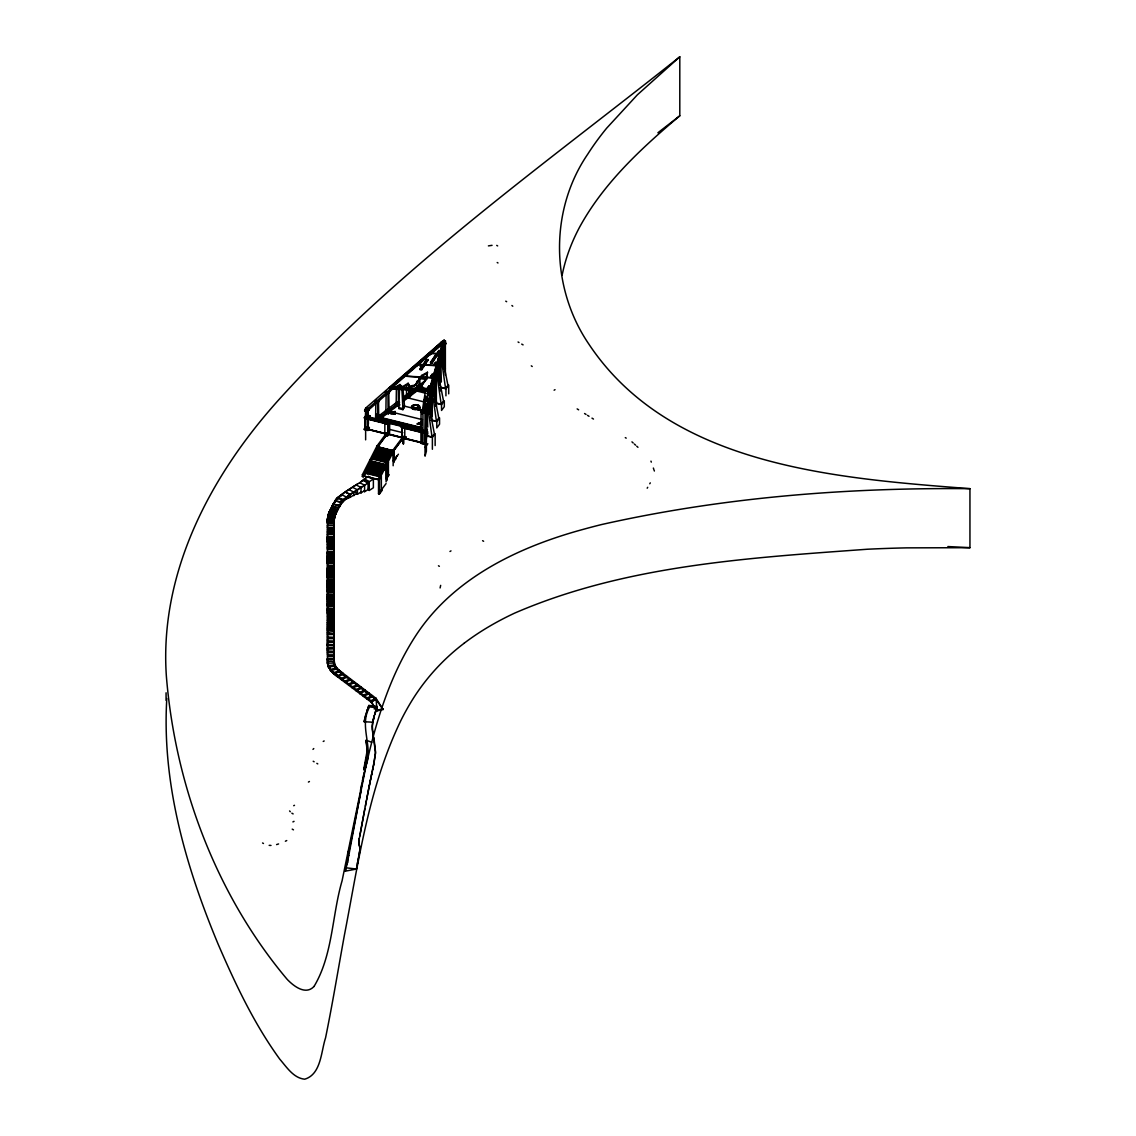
<?xml version="1.0" encoding="UTF-8"?>
<svg xmlns="http://www.w3.org/2000/svg" width="1136" height="1136" viewBox="0 0 1136 1136"><rect width="100%" height="100%" fill="white"/><g stroke="black" fill="none" stroke-linecap="round" stroke-linejoin="round"><path stroke-width="1.5" d="M327.466 659.789L327.466 658.34L334.069 658.34L334.566 664.432L337.662 669.175L376.059 698.37L376.059 699.591L370.805 701.906L333.714 673.918L328.29 667.002L327.466 660.371M327.466 650.388L327.466 645.674M327.466 645.93L327.466 639.824M327.466 639.994L327.466 639.071M334.069 639.525L334.069 638.631L327.466 638.631L327.466 632.667M327.466 632.411L327.466 628.989M327.466 621.832L327.466 628.052L334.069 627.995L334.069 597.493M327.466 619.702L327.466 620.639L334.069 620.682M334.069 659.888L334.765 666.25L334.083 663.069L327.48 663.14L327.466 613.483L334.069 613.483M327.466 618.637L334.069 618.992M327.466 616.891L327.466 616.166L334.069 616.053M327.466 613.98L327.466 567.858L334.069 567.858M327.466 551.23L327.466 554.624L334.069 554.609M334.069 551.585L327.466 551.585L327.466 548.589L334.069 548.589M327.466 547.396L327.466 545.493L334.069 545.493M327.466 544.3L327.466 540.069L334.069 540.069M327.466 542.596L327.466 534.204L334.069 534.204L334.069 558.529L327.466 558.529M327.466 533.806L334.069 533.806M334.069 522.901L327.466 522.901L327.466 525.244L327.466 531.918L334.069 531.918M327.466 529.433L334.069 529.277M328.318 514.381L327.75 518.286L334.311 518.683L334.921 516.241M327.949 517.42L328.702 513.458L335.134 514.338L334.069 520.515M335.901 513.699L335.134 515.446L328.702 514.565L329.823 510.504M330.86 513.415L335.617 514.21L336.355 512.861L336.355 511.427L330.093 510.22L329.27 513.145L332.053 506.031M330.903 509.823L331.882 506.599L338.145 507.806L338.145 509.326M333.018 505.761L336.228 498.903L343.782 492.839M370.805 700.685L370.805 701.906L370.805 700.685L376.059 698.37L383.073 709.531L376.925 710.923L370.805 700.685L334.453 673.236C330.122 670.396 321.516 658.497 334.083 661.819L334.083 663.083L334.069 658.894M334.069 658L334.069 656.92M334.069 655.316L334.069 654.251M334.069 653.825L334.069 646.199M334.069 645.93L334.069 639.099M334.069 639.071L334.069 637.31L327.466 637.012M334.069 637.012L334.069 635.223M334.069 634.456L327.466 634.612M334.069 628.989L334.069 634.2L327.466 633.306M334.069 584.216L327.466 584.145M334.069 571.891L334.069 583.506L327.466 583.45M334.069 568.795L327.466 569.25M334.069 559.04L334.069 568.554L327.466 568.554M327.523 518.797L327.466 522.588L327.75 517.136L334.311 517.533L334.069 520.856L327.466 520.856L327.807 518.002M334.126 518.925L327.523 518.712L328.134 515.29L334.651 515.929L334.126 520.444C325.166 521.211 325.01 517.888 334.126 519.18L334.069 522.588M334.935 502.41L334.935 500.678L337.761 497.44L345.287 492.115L350.2 494.671L350.2 496.602L346.409 499.031L346.409 497.085L350.2 494.671M335.617 514.21L336.086 511.711M336.355 512.634L336.526 510.831M327.523 662.615L330.491 669.459L337.605 675.608L337.903 677.084M338.145 509.127L338.315 507.238M341.822 501.004L339.295 506.968L341.581 503.149M346.537 677.297L346.537 676.076L341.283 678.391L341.283 679.612L346.594 677.368M353.793 494.984L350.2 497.312L350.2 494.416L368.206 482.914L363.307 480.358L345.287 491.86L350.2 494.416M364.77 689.85L365.082 691.313M368.533 692.69L368.675 693.997L372.324 696.78L367.113 699.094L367.113 697.902L372.367 695.587L372.367 696.766M422.123 429.621L379.807 419.141L379.807 417.963L422.123 428.428M392.119 454.017L392.403 450.438L392.403 453.747M440.257 383.159L440.129 382.392M438.198 365.565L430.615 392.161L429.181 392.034L443.423 340.786L444.843 340.914L439.149 362.228M430.615 392.161L444.843 340.914M437.729 362.1L443.423 340.786M347.275 863.701L347.971 854.215A11.814 1.022 -86.5 0 1 348.383 851.787A11.346 0.98 -86.5 0 1 348.681 850.722L349.235 853.037M365.238 769.867L363.96 770.009L363.96 768.305L367.184 750.598M366.303 418.275L366.36 409.571L368.178 410.025L368.405 424.026M376.556 419.156L376.584 414.1M406.617 385.374L406.489 395.981L408.69 396.521L409.67 395.214L409.556 386.425M416.869 381.27L416.784 388.157L418.985 388.697L419.965 387.376L419.837 377.124M427.136 376.286L427.179 372.75M327.466 522.077L327.523 520.728M375.576 420.476L375.817 403.408M388.086 412.183L387.972 393.17L388.782 392.076L389.052 410.863L388.086 412.183L385.885 411.63L386.126 394.448M399.361 403.039L398.381 404.345L396.18 403.805L396.393 388.768M426.114 405.14L425.46 435.344L432.021 436.977L434.378 433.796L428.698 404.104L427.179 403.72L426.114 405.14L427.633 405.524L428.698 404.104M429.99 414.313L430.53 389.705L431.581 388.285L433.1 388.654L438.78 418.02L436.423 421.2L431.51 419.979M434.733 397.387L435.159 378.288M439.064 385.104L439.675 357.627L440.725 356.207L442.245 356.59L447.925 385.26L445.568 388.441L440.654 387.234M334.069 522.319L334.311 519.081M402.74 386.538L404.544 406.447L402.925 409.656L398.75 408.619L399.659 385.544M428.513 395.243L428.684 391.849M166.807 698.526C161.695 783.229 185.764 866.541 218.069 944.016C235.351 983.989 254.095 1023.82 279.783 1059.178C286.556 1066.931 293.415 1078.092 304.704 1079.2C321.232 1074.273 320.991 1051.666 325.549 1037.906C332.507 1003.798 338.159 969.448 344.393 935.198C358.451 862.707 368.391 787.873 400.795 720.693A599.808 346.295 0 0 1 410.423 703.07C424.282 679.868 442.713 659.476 464.255 643.161M427.264 398.509L427.789 391.466M367.056 757.172L366.8 759.501M334.112 521.012L334.311 517.533M425.091 399.531L425.546 396.223M327.523 520.231L327.75 517.136M365.778 714.899L364.116 721.829A64.553 36.537 0.6 0 1 372.736 722.24L375.164 712.499M364.159 721.559L365.607 715.467M422.45 409.883L425.475 390.883M372.594 722.482L372.239 729.355L373.417 737.477M334.921 516.269L335.617 513.018L329.27 511.967L328.347 514.296M372.807 721.758L374.113 716.362M426.724 432.149L427.207 429.436M441.308 377.933L439.774 384.437L440.129 382.647M348.255 858.291L347.517 862.366M356.988 865.646L356.477 869.04L345.287 871.156L347.801 857.368M345.287 871.156L347.573 862.068M356.59 868.415L357.641 862.011M358.593 857.495L359.785 850.836A33.256 19.198 0 0 0 359.601 846.774L359.118 844.943A33.058 19.085 -0.8 0 1 358.877 840.881L364.883 808.477M357.357 864.155L358.252 858.688M348.212 858.518L348.795 855.408M348.766 855.55L361.22 789.634M357.968 860.832L358.877 855.351M359.402 852.469L359.785 850.239A33.256 19.198 0 0 0 359.601 846.178L359.118 844.36A33.058 19.085 -0.8 0 1 358.877 840.299L359.246 838.297M359.203 854.158L359.445 852.838M348.468 853.818L365.153 770.222L365.196 768.419L363.96 768.305M359.757 836.21L365.764 803.805M365.409 806.262L366.388 800.511M366.076 802.754L366.885 797.926M366.658 799.687L367.34 795.569M367.07 797.571L367.752 793.439M367.524 795.214L368.064 791.778M367.879 793.326L368.391 790.131M368.249 791.423L368.675 788.711M368.533 790.003L369.001 787.049M368.859 788.356L369.285 785.629M360.495 790.301L360.964 787.93M369.143 786.936L369.512 784.451M369.37 785.743L369.754 783.258M361.205 786.751L361.915 783.187M366.246 762.753L365.764 765.082M369.654 784.323L370.464 779.708M369.839 783.371L370.279 780.659M370.364 780.773L370.705 778.529M370.606 779.594L370.904 777.592M362.356 781.057L363.094 777.507M370.805 778.657L371.145 776.413M371.046 777.464L371.529 774.525M371.245 776.527L371.728 773.588M363.279 776.57L364.031 773.034M371.628 774.638L371.926 772.636M371.827 773.701L372.125 771.699M372.026 772.764L372.679 769.129M372.225 771.827L372.878 768.192M364.116 769.313L366.871 755.795L366.971 746.65M365.338 769.413L365.735 767.567M365.707 767.638L365.92 766.701M372.778 769.242L375.533 753.225L373.659 738.627M365.891 766.871L366.09 765.948M366.062 766.005L366.275 765.068M372.977 768.305L373.588 764.926M366.232 765.266L366.431 764.372M366.417 764.457C372.807 745.386 358.848 725.393 369.64 706.933L376.74 707.742L375.505 712.073M374.099 762.597L375.547 751.933L374.284 741.027M366.885 762.27L366.587 763.648M374.056 762.824L373.687 765.039M366.942 762.057C377.124 717.37 391.253 672.711 416.699 634.229C454.443 577.372 519.408 546.643 583.478 529.291A451.73 260.797 0 0 1 601.768 524.505C722.34 497.398 846.505 487.486 969.945 488.679L969.945 547.694L906.613 547.864A844.744 487.713 0 0 0 867.265 549.242C748.411 557.946 625.425 565.174 514.651 613.113A300.273 173.368 0 0 0 464.241 643.161M365.196 768.419L342.078 880.812C331.968 915.318 332.919 954.936 314.061 986.403M327.75 518.272L334.311 518.726L327.551 518.371L334.367 518.456L336.355 511.427M444.673 341.141L444.744 342.419L443.523 340.63L444.673 341.141L390.585 388.256L390.656 389.534L389.435 387.745L444.133 340.09L429.905 390.912L420.221 387.688L425.617 380.319L427.463 372.253L421.598 375.476L414.313 386.197L409.315 387.049L408.151 383.258L402.243 386.851L402.243 387.774L408.151 384.181M427.463 372.253L425.617 380.319L403.11 397.444M441.308 378.345L439.774 384.848M427.093 430.118L427.321 429.01L427.207 430.871M430.587 417.764L432.447 410.678M425.546 436.82L427.321 430.445M444.559 371.472L445.369 368.561M435.542 404.743L436.494 401.349M427.874 433.214L425.034 443.367L365.636 428.67L365.636 439.859M435.443 406.134L436.38 402.74M422.947 442.855L422.947 412.027L443.281 340.757L445.369 340.914L445.369 375.093M429.181 392.034L430.132 388.711M431.084 385.388L436.778 365.423M429.905 390.912L444.133 340.09M426.383 438.51L426.383 451.304L425.034 456.161L425.034 412.183L445.369 340.914M374.113 715.779L372.182 726.089L373.517 737.931M366.048 714.075L366.317 713.181M374.681 714.643L375.022 713.536M366.289 713.323L366.63 712.244M374.809 714.189L375.235 712.286M366.559 712.428L368.831 705.513L367.823 708.537M335.617 513.018L334.651 517.036L328.134 516.383L328.829 514.281M375.093 713.309L377.351 706.507L368.873 705.413M375.576 711.86L375.931 710.795M367.013 711.051L367.61 709.191M367.113 710.738L367.439 709.73M375.547 711.321L376.74 707.742M331.073 509.567L330.576 510.618M331.769 508.346L332.252 507.309M336.086 513.358L337.335 510.774M334.041 510.419L337.179 511.03L341.084 504.001L341.084 502.069L346.409 497.085L341.467 494.558L341.467 496.02M328.134 516.383L328.702 513.458M371.657 461.145L366.246 473.4L379.921 476.779L385.331 464.525L385.331 467.833M378.458 447.442L373.332 459.313L386.993 462.693L392.119 450.822L378.742 447.059M328.702 514.565L329.27 511.967M417.863 408.335L418.389 407.199L419.724 407.526L419.184 410.011L417.863 409.684L417.863 408.335L419.184 408.662L419.724 407.526M419.184 410.011L419.567 407.554L418.431 407.27M336.682 510.504L339.295 505.577L333.018 504.37L331.882 508.119M332.209 505.69L334.935 500.933L341.084 502.325L338.471 506.897M377.024 453.335L377.024 445.923L377.976 446.164L363.335 474.99L363.335 476.793L362.384 476.552L362.384 474.749L377.024 445.923L386.623 433.001L387.575 433.228L387.575 436.21M393.155 465.746L393.155 449.913L394.107 450.154L379.467 478.98L379.467 493.975L378.515 493.748L378.515 478.739L393.155 449.913L403.351 436.252M329.426 512.861L330.093 511.683M330.903 508.545L330.093 509.965L336.355 511.172L337.179 509.752L330.903 508.545L330.903 510.021M337.179 511.228L338.145 507.806M647.193 488.196L647.705 487.316M649.764 483.751L650.275 482.871M312.982 749.377L313.777 748.553M420.192 368.717L426.696 359.473L428.215 359.587L421.712 369.754L420.192 369.64L420.192 368.717L421.712 368.817L428.215 359.587M420.192 369.64L426.696 359.473M430.572 362.171L435.457 355.241L436.977 355.341L432.092 363.208L430.572 363.094L430.572 362.171L432.092 362.27L436.977 355.341M430.572 363.094L435.457 355.241M420.221 387.688L425.617 379.396M364.599 410.394L365.906 408.648L369.129 409.443L367.823 411.786L364.599 410.394L367.823 411.204L369.129 409.443M364.599 410.991L365.906 408.648M366.36 409.571L365.551 410.664L365.281 428.3L367.482 428.84L368.447 427.534M368.178 410.025L367.368 411.118L367.482 428.84M364.372 417.991L366.317 414.867L364.372 417.991L388.299 424.069L388.299 434.605L364.287 428.513L364.287 429.564L367.894 430.459L369.441 428.386M364.372 417.494L368.163 418.431L367.95 430.09L364.912 429.337L364.912 417.878L366.545 415.677M366.545 427.59L365.522 428.968L365.38 418.19L366.687 416.443L425.901 431.098L425.759 442.245L424.736 443.622L401.959 437.985L401.817 427.207L403.124 425.886M378.132 402.229L379.424 400.468L378.132 402.811L374.908 401.434L376.201 400.27M390.642 387.291L430.601 389.392L430.445 391.622L390.969 388.867L390.642 387.291L430.601 389.392M367.581 415.18L370.123 415.804L367.95 418.616L364.912 417.878M368.163 418.928L370.123 415.804M390.969 388.867L391.125 386.638M395.513 383.485L396.805 382.321M388.427 393.255L389.733 391.494L388.427 393.837L385.203 392.46L386.51 391.295M364.287 429.564L366.246 426.98M405.808 374.511L407.114 373.346M367.894 429.394L369.441 427.321M416.884 364.202L416.387 364.855L437.374 365.636L416.884 364.202L417.21 365.778M416.117 365.536L417.409 364.372M426.412 356.562L427.718 354.815M385.885 411.63L386.851 410.323M429.763 352.984L429.266 353.651L440.768 353.75L429.763 352.984L430.09 354.56M386.098 413.206L388.498 413.802L390.046 410.65L387.646 410.053M444.474 345.671L439.916 344.123L444.474 345.671L445.937 343.271L441.379 342.149L439.575 344.677L443.48 344.251L440.058 344.009M388.498 413.802L390.046 410.65M439.916 344.549L441.379 342.149M396.18 403.805L397.16 402.485M386.254 419.795L384.295 422.933L386.254 419.795L390.046 420.732L388.086 423.87M389.506 421.357L389.506 432.83L387.873 435.017L384.834 434.264L384.834 422.805L386.467 420.604M437.545 352.43L439.007 350.456L443.565 351.592L442.103 353.978L437.545 352.43L442.103 353.978M409.67 395.214L407.455 394.661L405.495 397.245L407.043 394.107L407.043 395.172M437.545 352.856L439.007 350.456M439.149 351.152L437.971 352.728L441.961 353.722L443.565 351.592M444.332 369.896L444.332 345.401L445.937 343.271M387.873 435.017L387.873 423.558L390.046 420.732M365.38 418.616L388.157 424.253L389.463 422.493L366.545 417.054M410.65 395.001L409.102 398.14L410.65 395.001L408.25 394.405M419.965 387.376L417.764 386.836L415.804 389.421L417.352 386.283L417.352 387.348M434.151 364.315L435.628 362.341L440.172 363.463L438.709 365.863L434.151 364.315L438.709 365.863M434.151 364.741L435.628 362.341M434.591 364.613L435.755 363.037L439.746 364.017L439.746 384.138M404.544 406.447L402.925 409.656M445.568 388.441L441.194 358.01L442.245 356.59M419.411 389.25L420.959 387.177L418.545 386.581M377.606 453.505L377.606 446.775L387.575 433.228M387.404 433.867L377.606 447.073L393.539 451.02L403.337 437.814L387.404 433.569M430.771 376.186L432.234 374.213L436.792 375.349L435.329 377.734L430.771 376.186L435.329 377.322L435.187 402.826M440.172 363.463L438.567 365.593L438.567 379.012M430.771 376.612L432.234 374.213M431.197 376.485L432.376 374.908L436.352 375.888L436.352 406.333M378.955 447.811L377.024 450.396L377.976 450.637M376.456 455.493L376.74 451.517L390.415 454.897L389.847 455.905L376.172 452.526M370.521 466.016L370.521 460.861L372.48 458.234L388.413 462.167L388.413 475.913L386.467 478.554L386.467 464.809L388.413 462.167M375.32 454.443L375.888 453.42L389.563 456.8L388.981 457.822L375.32 454.443L375.32 457.879M372.48 458.532L370.521 461.159L386.467 465.107L388.413 462.48L372.48 458.234M436.792 373.446L437.843 372.026L436.323 371.657L435.273 373.077L436.792 373.446L441.166 404.217L436.252 402.996M433.498 378.174L433.995 377.507L403.521 376.073L433.498 378.174L433.838 379.736L433.995 377.507M369.953 464.354L383.897 467.705L370.237 464.326M369.385 465.973L369.953 464.965L383.613 468.344L383.045 469.367L369.385 465.973L369.385 469.239M427.377 388.072L428.84 386.098L433.398 387.22L431.936 389.62L427.377 388.072L431.936 389.62M435.187 377.479L436.792 375.349M368.533 471.355L369.101 466.868L382.761 470.247M427.377 388.498L428.84 386.098M362.384 476.552L369.953 466.356M427.803 395.186L427.803 388.37L428.982 386.794L432.972 387.774L432.972 396.294M365.394 472.619L381.341 476.566L378.899 479.846L362.952 475.899L365.394 472.32L381.341 476.254L381.341 490.113L378.899 493.393L378.899 479.548L381.341 476.254M363.335 476.793L369.953 467.876M401.193 426.596L403.138 423.969C410.948 424.026 403.82 429.976 401.193 427.108L424.907 432.972L426.866 430.345M401.193 427.108L403.138 423.969M406.39 437.005L404.771 439.192L401.732 438.439L401.732 426.98L403.351 424.793M401.959 427.448L402.982 426.071M423.984 399.943L425.46 397.983L430.004 399.105L428.542 401.491L423.984 399.943L428.542 401.079L430.004 399.105M431.794 420.036L431.794 389.35L433.398 387.22M423.984 400.369L425.46 397.983M424.424 408.832L424.424 400.241L425.588 398.665L429.578 399.645L429.578 411.686M436.423 421.2L432.035 390.074L433.1 388.654M417.863 409.684L418.389 407.199M404.771 439.192L404.771 427.732L406.929 424.907M420.604 411.828L422.067 409.855L426.625 410.976L425.162 413.376L420.604 411.828L425.162 412.95M420.604 412.254L422.067 409.855M392.119 451.077L378.174 448.081L392.119 451.077L392.119 454.286M401.959 437.985L402.982 436.607L406.234 437.417M403.195 405.822L426.185 411.53L426.185 442.713L425.02 444.304L421.03 443.31L421.03 412.127L422.209 410.55M398.438 454.215L393.539 460.818L393.539 450.722L403.706 437.218L402.755 436.991L402.755 443.296M384.479 469.693L384.763 465.788L371.089 462.409M426.625 410.976L425.02 413.106L421.03 412.127M445.937 395.839L445.937 388.853L448.706 385.132L448.706 393.851M397.004 455.792L393.155 460.96L394.107 461.202L396.038 458.617M441.166 404.217L443.523 401.036L437.843 372.026M389.123 474.72L386.084 478.81L387.035 479.037M441.535 404.629L444.304 400.909L444.304 406.716L441.535 410.451L441.535 404.629L435.684 403.181M378.515 493.748L386.084 483.553M379.467 493.975L382.307 490.156M427.846 431.85L425.077 435.571L432.376 437.388L435.145 433.654L435.145 445.553M436.792 421.612L439.547 417.892L439.547 424.182L436.792 427.917L436.792 421.612L430.942 420.164M421.03 443.31L422.209 441.734M424.694 444.133L424.694 432.66L421.655 431.907L421.655 443.381L424.694 444.133L426.327 441.932M425.077 447.47L427.846 443.75M414.313 386.197L421.598 376.399L427.463 373.176M378.004 420.093L379.807 417.707L398.523 403.493M341.837 500.99L349.505 494.87M367.212 483.34L373.375 478.852L368.476 476.296L361.276 481.465M341.837 502.836L346.182 498.732L350.2 497.312M341.084 503.802L343.356 501.189L343.356 499.457L337.761 497.44L337.761 499.158M445.468 341.112L430.388 354.602L428.684 354.489L442.799 340.928L445.468 341.112L368.192 408.42L365.536 408.236L365.536 410.082L368.192 410.266L393.51 388.228M365.536 408.236L442.799 340.928L442.799 344.307M402.243 386.851L399.915 384.508L395.569 386.993L390.046 387.206L390.046 388.129L444.133 341.027M287.252 979.445C216.209 895.083 175.058 785.189 166.353 675.934C159.068 569.534 213.412 470.545 283.475 394.632C400.937 266.023 544.087 164.692 679.797 56.8L679.797 115.801C641.613 148.035 603.756 182.868 579.559 227.228A462.167 266.832 0 0 0 562.107 275.324M679.797 56.8L637.395 94.799L606.695 128.141A551.585 318.449 0 0 0 587.738 154.169C549.37 210.288 550.591 287.678 588.633 343.782C670.055 466.555 836.465 478.27 969.945 488.679M346.409 498.548L343.356 500.919L340.559 499.911M657.886 132.784L679.797 115.801M399.574 402.229L381.298 416.103L381.298 418.559L379.211 418.034L379.211 415.591L397.486 401.718M382.662 414.711L379.026 417.48L422.28 428.187M408.122 395.371L410.707 393.411M418.431 387.546L421.371 385.502M403.791 399.034L422.052 385.147M404.146 399.219L421.016 386.41M379.353 418.304L381.298 416.614L379.211 416.103L377.408 417.466L379.495 417.977L379.495 419.922L381.298 418.559M422.28 427.761L380.262 417.366L380.262 418.801L378.899 419.823L378.899 418.9L421.967 429.11M380.262 417.792L398.523 403.905M404.146 399.645L421.016 386.836M381.298 418.048L399.574 404.175M403.791 400.965L422.052 387.092M344.946 492.087L353.949 486.251M349.703 494.728L360.921 487.472M357.158 484.177L356.093 484.859L360.992 487.514L360.992 492.91L364.599 490.624M362.313 486.577L361.035 487.401M355.682 485.143L354.077 486.18M368.717 482.09L363.818 479.534L368.717 482.09L368.533 489.346M368.206 482.672L363.307 480.102L368.206 482.672L368.206 489.531M353.651 495.097L357.4 493.436L354.943 492.158M357.116 493.649L357.4 494.316L360.992 491.987M364.386 490.795L364.599 491.703L368.717 489.204M369.228 489.062L368.192 489.417M368.888 489.304L369.228 490.468L373.375 487.784L373.375 478.852M554.112 390.202L555.021 389.676M449.97 551.485L450.992 550.889M390.046 388.129L395.569 387.916L399.915 385.431L399.915 384.508M323.235 741.453L324.158 740.956M309.432 781.511L308.41 782.065M293.699 805.708L294.494 805.31M294.039 821.342L292.903 821.91M286.741 840.555L285.377 841.222M337.605 675.608L342.845 673.293L343.143 674.77M354.12 683.048L353.921 681.657L348.667 683.971L348.866 685.363M348.667 685.178L353.921 682.864M357.883 684.639L352.359 686.755L352.629 688.189M352.359 687.962L357.883 685.874M364.983 690.006L359.743 692.321L359.842 693.627M359.743 693.528L364.983 691.199L376.059 699.549L372.367 696.808M368.675 692.804L363.421 695.118L363.591 696.467M363.421 696.311L368.675 693.982L338.074 670.836L334.978 666.733L334.083 661.919M422.493 384.55L418.105 386.212L422.606 386.623M390.699 413.163L395.087 411.488L395.2 414.186L390.699 413.589L395.2 413.561M417.295 423.629L421.683 421.953L421.797 424.665L417.295 424.069L421.797 424.04M374.113 708.921L376.74 708.339M278.59 843.934L276.588 844.588M390.699 413.589L395.087 411.488M417.295 424.069L421.683 421.953M383.073 708.864L376.925 710.256L376.059 698.37M408.151 383.258L409.315 386.126L414.313 385.26M488.409 245.887L492.058 245.333M270.993 845.44L269.175 845.354M327.466 523.568L327.466 521.112L334.069 521.112L334.069 525.244L327.466 525.244M327.466 523.156L334.069 523.156M334.069 527.573L327.466 527.573L327.466 525.499L334.069 525.499L334.069 533.054L327.466 533.054L327.466 532.159L334.069 532.159M327.466 527.828L334.069 527.828M327.466 529.021L334.069 529.021M327.466 530.768L334.069 530.768M334.069 531.023L327.466 531.023L327.466 539.841M327.466 534.46L334.069 534.46M327.466 536.604L334.069 536.604M327.466 536.859L334.069 536.859M327.466 537.3L334.069 537.3M327.466 537.555L334.069 537.555M327.466 537.995L334.069 537.995M327.466 538.251L334.069 538.251M327.466 538.691L334.069 538.691M327.466 538.933L334.069 538.933M327.466 539.628L334.069 539.628M327.466 540.324L334.069 540.324M327.466 540.764L334.069 540.764M327.466 541.02L334.069 541.02M327.466 541.46L334.069 541.46M327.466 541.716L334.069 541.716M327.466 542.156L334.069 542.156M327.466 542.412L334.069 542.412M334.069 542.994L327.466 543.406L334.069 543.249M327.466 543.874L334.069 543.846M334.069 544.087L327.466 544.087L327.466 545.663M327.466 544.527L334.069 544.598M334.069 544.783L327.466 544.783L334.069 545.266M327.466 546.089L334.069 546.089M327.466 546.345L334.069 546.345M327.466 546.941L334.069 546.941M334.069 547.183L327.466 547.183L327.466 548.759M327.466 547.623L334.069 547.623M327.466 547.879L334.069 547.879M327.466 548.333L334.069 548.333M327.466 549.185L334.069 549.185M327.466 549.441L334.069 549.441M334.069 551.84L327.466 551.84L327.466 613.156M327.466 552.281L334.069 552.281M327.466 552.536L334.069 552.536M327.466 552.976L334.069 552.976M327.466 553.218L334.069 553.218M327.466 553.658L334.069 553.658M327.466 553.914L334.069 553.914M327.466 554.354L334.069 554.354M334.069 555.05L327.466 555.05L327.466 565.785L334.069 565.785M327.466 555.305L334.069 555.305M327.466 555.745L334.069 555.745M327.466 556.001L334.069 556.001M327.466 556.441L334.069 556.441M327.466 556.697L334.069 556.697M327.466 557.137L334.069 557.137M327.466 557.393L334.069 557.393M327.466 557.833L334.069 557.833M327.466 558.074L334.069 558.074M327.466 558.77L334.069 558.77M327.466 559.21L334.069 559.21M327.466 559.466L334.069 559.466M327.466 559.906L334.069 559.906M327.466 560.162L334.069 560.034M327.466 560.602L334.069 560.602M327.466 560.857L334.069 560.857M327.466 561.326L334.069 561.298M327.466 561.553L334.069 561.553M327.466 561.993L334.069 561.993M327.466 562.249L334.069 562.249M327.466 562.732L334.069 562.689M327.466 562.945L334.069 562.945M327.466 563.385L334.069 563.385M327.466 563.626L334.069 563.626M334.069 566.026L327.466 566.466L334.069 566.466M334.069 566.722L327.466 567.162L334.069 567.162M327.466 567.418L334.069 567.418M327.466 568.114L334.069 568.114M327.466 568.809L334.069 568.809M327.466 569.505L334.069 569.505L327.466 569.945M327.466 570.201L334.069 570.201L334.069 571.337L327.466 571.337M327.466 570.641L334.069 570.641M327.466 570.883L334.069 570.883M327.466 571.578L334.069 571.578M327.466 572.019L334.069 572.019M327.466 572.274L334.069 572.274M327.466 572.714L334.069 572.714M327.466 572.97L334.069 572.97M327.466 573.41L334.069 573.41M327.466 573.666L334.069 573.666M327.466 574.106L334.069 574.106M327.466 574.362L334.069 574.362M334.069 574.802L327.466 574.887M327.466 575.057L334.069 575.057M327.466 575.498L334.069 575.498M327.466 575.753L334.069 575.753M334.069 576.193L327.466 576.293M327.466 576.435L334.069 576.435M327.466 576.889L334.069 576.889M327.466 577.131L334.069 577.131M327.466 577.571L334.069 577.571M327.466 577.826L334.069 577.826M327.466 579.971L334.069 579.971M327.466 580.226L334.069 580.226M327.466 580.666L334.069 580.666M327.466 580.922L334.069 580.922M327.466 581.362L334.069 581.405M327.466 581.618L334.069 581.618M334.069 582.058L327.466 581.873M327.466 582.314L334.069 582.314M327.466 582.754L334.069 582.811M327.466 583.009L334.069 583.009M327.466 583.691L334.069 583.691M327.466 584.387L334.069 584.387M327.466 584.827L334.069 584.827L334.069 597.295L327.466 597.195M327.466 585.083L334.069 585.083M327.466 585.622L334.069 585.296M327.466 585.778L334.069 585.778M327.466 586.219L334.069 586.091M327.466 586.474L334.069 586.474M327.466 586.943L334.069 586.914M327.466 587.17L334.069 587.17M327.466 587.61L334.069 587.61M327.466 587.866L334.069 587.866M327.466 588.306L334.069 588.306M327.466 588.562L334.069 588.562M334.069 589.002L327.466 589.371L334.069 589.243M327.466 589.698L334.069 589.698M327.466 589.939L334.069 589.939M327.466 590.379L334.069 590.379M327.466 590.635L334.069 590.635M327.466 591.075L334.069 591.146M327.466 591.331L334.069 591.331M327.466 591.771L334.069 591.771M327.466 592.026L334.069 592.026M327.466 594.171L334.069 594.455L327.466 594.426M327.466 594.866L334.069 594.71M327.466 595.122L334.069 595.122M334.069 595.562L327.466 594.952M327.466 595.889L334.069 595.988M327.466 596.258L334.069 596.357M327.466 596.499L334.069 596.499M334.069 596.954L327.466 596.826M327.466 597.635L334.069 597.635M327.466 597.891L334.069 597.891M334.069 598.587L327.466 598.7M327.466 599.027L334.069 599.027M327.466 599.283L334.069 599.283M327.466 599.723L334.069 599.765M327.466 599.978L334.069 599.978M334.069 600.419L327.466 600.419L334.069 600.788M334.069 601.37L327.466 601.114L334.069 601.058M327.466 601.81L334.069 601.81M327.466 602.052L334.069 602.052M334.069 602.435L327.466 601.995M334.069 602.747L327.466 603.188L334.069 602.96M327.466 603.443L334.069 603.443M327.466 603.883L334.069 603.883M334.069 604.139L327.466 604.338M327.466 604.579L334.069 604.806M327.466 604.835L334.069 604.835M327.466 605.275L334.069 605.275M327.466 605.531L334.069 605.531M327.466 605.971L334.069 605.971M327.466 606.226L334.069 606.226M327.466 608.158L334.069 608.484M327.466 608.626L334.069 608.626M327.466 609.066L334.069 609.066M327.466 609.308L334.069 609.194M327.466 609.762L334.069 609.947M327.466 610.004L334.069 610.004M334.069 610.444L327.466 610.231M327.466 610.699L334.069 610.699M327.466 611.14L334.069 611.14M334.069 611.353L327.466 611.395L334.069 611.835M327.466 612.091L334.069 612.091M327.466 612.531L334.069 612.531M327.466 612.787L334.069 612.787M334.069 613.227L327.466 613.61M327.466 614.349L334.069 614.221M334.069 614.604L327.466 615.087M327.466 615.797L334.069 615.797M327.466 617.246L334.069 617.246M334.069 617.501L327.466 617.941M327.466 619.234L334.069 619.234M327.466 620.426L334.069 620.426M327.466 622.173L334.069 622.173M327.466 622.429L334.069 622.556M334.069 624.218L327.466 623.877M327.466 624.459L334.069 624.459M327.466 625.95L334.069 625.95M327.466 626.206L334.069 626.206M327.466 628.251L334.069 628.251M334.069 629.841L327.466 629.571M327.466 630.04L334.069 630.04M327.466 630.295L334.069 630.295M327.466 640.846L334.069 641.016M327.466 642.195L334.069 642.365M334.069 645.631L327.466 645.631L327.466 644.325L334.069 644.751M327.466 647.861L334.069 647.563M327.466 649.139L334.069 648.869M334.069 651.326L327.466 650.985M327.466 652.632L334.069 652.632M334.069 654.833L327.466 654.833L327.466 650.09M334.069 656.111L327.466 656.111L334.069 655.912M327.466 519.834L334.069 519.862L334.069 659.618L327.466 659.491M332.465 520.856L327.523 520.7L327.523 518.967M969.945 547.694L947.85 546.544M327.75 516.88L334.311 517.278M346.508 867.847L356.477 869.04M442.799 342.788L445.468 342.973M435.457 356.164L436.977 356.278M426.696 360.396L428.215 360.51M420.15 366.672L423.558 366.914M420.206 378.103L427.264 378.586M419.724 378.757L426.781 379.254M391.466 388.2L430.942 390.954M422.947 412.027L425.034 412.183M443.423 342.149L444.843 342.277M429.195 390.67L430.615 390.798M328.134 515.034L334.651 515.673M331.4 517.022L334.651 517.377M331.428 516.624L334.68 516.979M419.61 386.851L422.606 387.248M328.702 513.202L335.134 514.083M330.306 515.034L335.134 515.73M330.391 514.594L335.205 515.304M329.27 511.711L335.617 512.776M332.436 513.855L335.617 514.409M333.018 504.114L339.295 505.321M331.882 506.344L338.145 507.551M330.903 508.303L337.179 509.51M334.935 500.678L341.084 502.069M441.379 342.575L445.937 343.697M445.511 343.825L441.521 342.831L440.356 344.421L444.332 345.401M439.007 350.882L443.565 352.018M439.675 357.627L441.194 358.01M435.628 362.767L440.172 363.889M432.234 374.639L436.792 375.775M440.086 387.419L445.937 388.853M428.84 386.524L433.398 387.646M427.803 388.37L431.794 389.35M430.53 389.705L432.035 390.074M418.545 387.646L420.959 388.242L420.959 387.177M415.804 388.356L418.204 388.952M414.569 390.486L426.241 393.368M425.46 398.395L430.004 399.531M408.25 395.47L410.65 396.066M424.424 400.241L428.542 401.491M405.495 396.194L409.102 397.075M405.552 397.33L423.884 401.86M418.005 408.222L419.141 408.506M418.389 408.974L419.724 409.301M422.067 410.281L426.625 411.402M396.535 404.175L399.872 404.998M396.393 405.382L398.807 405.964L398.807 404.913L395.2 404.018L396.748 401.931L396.748 402.996M398.75 407.611L402.925 408.633L401.903 389.534M387.518 411.033L422.478 419.681M387.646 411.118L390.046 411.715M388.498 412.737L384.891 411.843L386.439 409.755L386.439 410.82M365.906 409.244L369.129 410.039M379.211 415.591L381.298 416.103M377.408 417.977L421.967 428.854M367.581 415.677L370.123 416.301M378.899 418.9L421.825 429.522M377.337 418.9L385.771 420.845M389.208 421.697L421.967 430.033M380.12 420.164L383.457 420.987M388.469 422.223L403.493 425.943M406.83 426.767L420.178 430.075M404.601 426.483L425.901 431.51L424.594 433.27L401.817 427.633M388.469 422.649L403.493 426.369M407.739 427.42L412.822 428.67M389.762 423.416L403.209 426.753M384.295 422.422L388.086 423.359L388.157 424.253M421.115 431.538L424.907 432.475L424.736 443.622M384.834 422.805L387.873 423.558M401.732 426.98L404.771 427.732M365.38 418.19L388.157 423.827M401.817 427.207L424.594 432.844L426.866 429.834L426.966 431.723M389.321 429.337L402.797 432.674M377.606 446.775L393.539 450.722M377.89 448.706L391.551 452.1M377.89 448.961L391.551 452.341M377.606 449.6L391.267 452.98L390.699 454.002L377.024 450.623M390.983 453.363L377.308 449.984L377.308 453.25M390.983 453.619L377.308 450.239L376.74 451.262L390.415 454.641L377.024 450.878M376.456 451.901L390.131 455.28M390.131 455.522L376.456 452.142L375.888 453.165L389.563 456.544L376.172 452.781M375.604 453.804L389.279 457.183M375.604 454.059L389.279 457.439M374.752 455.706L388.413 459.1M374.752 455.962L388.413 459.342M387.845 460.364L374.468 456.601L388.129 459.981L387.561 461.003L373.9 457.623M387.845 460.62L374.184 457.24L373.616 458.262L387.277 461.642L373.9 457.879M370.521 460.861L386.467 464.809M371.373 461.528L385.047 464.908L385.047 468.16M371.089 462.167L385.047 465.164L371.373 461.784L370.805 462.792L384.479 466.172M370.521 463.431L384.195 466.811L384.195 470.332M370.521 463.687L384.195 467.066M383.329 468.728L369.669 465.348L369.669 468.856M369.669 465.59L383.329 468.983M382.761 469.992L369.385 466.229L383.045 469.608L382.477 470.631L368.817 467.251M368.817 467.507L382.477 470.886L368.533 467.89M368.533 468.146L382.193 471.525L381.625 472.548L367.965 469.154M368.249 468.529L381.909 471.909M381.909 472.164L368.249 468.77L367.681 469.793L381.341 473.172L367.965 469.409M381.057 473.811L367.397 470.432L367.397 473.797M367.397 470.687L381.057 474.067M366.829 471.965L380.489 475.345L366.545 472.349M362.384 474.749L363.335 474.99M378.515 478.739L379.467 478.98M378.899 479.548L362.952 475.899M336.867 498.193L342.674 500.01L342.674 501.885M420.221 386.765L429.905 389.989M371.685 742.262L367.553 740.743M365.991 740.132L366.772 745.102M389.435 387.745L390.585 388.256M364.329 478.952L369.228 481.508L369.228 490.44M359.7 482.658L364.599 485.214L364.599 491.675M352.501 487.259L357.4 489.815L357.4 494.288M348.894 489.559L353.793 492.115L353.793 495.736M496.73 245.39L497.653 245.916M497.199 262.515L497.994 262.97M505.747 301.168L506.656 301.693M518.073 341.993L518.982 342.518M521.722 344.109L523.085 344.89M625.297 437.616L626.206 438.141M482.587 540.679L483.624 541.276M438.453 565.771L439.362 566.31M313.209 761.248L314.118 761.773M316.859 763.364L317.768 763.889M291.867 813.191L293.131 813.916M292.222 829.124L293.471 829.848M262.558 842.969L263.467 843.494M577.159 408.903L578.636 409.826M584.571 413.518L586.048 414.441M587.539 415.364L589.016 416.287M591.984 418.133L593.461 419.056M531.293 365.835L532.216 366.502M357.57 685.647L357.613 684.44M342.845 673.293L336.455 667.826L334.751 664.929L328.29 665.724L330.491 670.737L337.605 676.829L342.845 674.514L339.139 671.745L333.885 674.017L333.885 672.796L339.195 670.524L339.195 671.759L334.751 666.165L328.29 666.974L327.48 663.254M511.91 305.513L512.762 306.209M631.957 441.876L633.164 442.955M634.357 444.048L635.549 445.127M636.756 446.221L637.949 447.3M287.749 979.928C293.926 986.275 305.343 995.008 313.508 986.971A50.666 23.572 10.6 0 0 314.09 986.403M399.915 385.431L402.243 387.774M289.595 810.948L290.276 811.715M383.073 709.531L376.059 699.378L370.805 701.693L376.925 710.923M650.956 461.131L651.297 462.125M653.356 468.046L653.697 469.04M654.038 470.02L654.379 471.014M443.48 344.251L443.807 345.827M442.997 344.904L443.324 346.48M440.768 353.75L440.612 355.98L440.285 354.418M437.374 365.636L437.232 367.865L436.891 366.289M430.118 390.046L430.445 391.622M373.602 737.804L374.184 740.558M373.517 737.349L373.602 738.4M365.991 740.658L367.184 750.768M427.633 405.524L432.021 436.977M366.772 745.244L366.942 746.437M360.921 492.058L360.992 492.953M421.683 422.691L421.797 424.665M395.087 412.212L395.2 414.186M440.725 356.207L441.336 381.937M431.581 388.285L432.234 416.401M427.179 403.72L427.704 427.15M399.134 386.425L399.247 394.732M378.757 419.695L378.487 401.051L377.677 402.144L377.763 419.298M398.282 385.885L398.381 404.345M418.943 378.345L418.985 388.697M408.619 384.096L408.69 396.521M327.466 658.34L327.48 663.14M334.069 539.316L327.466 539.316M334.069 598.232L327.466 598.232M334.069 631.659L327.466 632.255M334.069 655.444L334.069 656.807M327.466 628.677L327.466 627.654M327.466 644.893L327.466 643.53M327.466 648.315L327.466 649.352M445.184 366.573L445.184 368.504M443.281 340.757L443.281 344.208M443.139 352.132L443.139 364.457M441.961 353.722L441.961 358.99M440.257 381.724L440.129 383.585M440.285 387.759L440.285 390.997M432.376 437.388L432.376 449.274M432.092 362.27L432.092 363.208M428.982 386.794L428.982 391.906M428.4 401.235L428.4 404.672M426.852 431.467L426.724 432.575M425.02 388.441L425.02 389.364M423.799 443.068L366.857 428.982M421.896 413.334L421.896 414.342M421.712 368.817L421.712 369.754M421.598 375.476L421.598 376.399M409.315 386.126L409.315 387.049M403.706 437.218L403.706 443.537M403.337 437.516L403.337 444.247M395.569 386.993L395.569 387.916M394.107 450.154L394.107 462.466M389.463 422.081L389.307 433.228M387.035 480.528L387.035 464.241L386.084 463.999L386.084 481.92M386.623 433.001L386.623 435.983M379.807 417.707L379.807 419.141M377.976 446.164L377.976 449.146M370.904 465.007L370.904 460.25L369.953 460.009L369.953 464.78M368.192 408.42L368.192 410.266M367.894 430.459L367.908 427.292L365.82 426.781L365.82 428.712M339.295 505.577L339.295 507.153M334.935 500.933L334.935 502.581M334.978 665.469L334.978 666.733M333.018 504.37L333.018 505.946M328.134 515.29L328.134 516.695M166.069 692.79L166.069 700.344M440.101 587.965A43.495 5.027 -85.3 0 1 440.669 585.367M344.975 681.188L344.975 682.395L350.229 680.081L350.229 678.859L344.975 681.188M356.051 689.538L356.079 690.787L361.291 688.416L361.291 687.223L356.079 689.566M378.174 448.322L377.606 449.345L391.267 452.724L391.835 451.716L378.174 448.322M375.32 454.698L388.981 458.078L375.32 454.698M375.036 455.323L374.468 456.345L388.129 459.725L388.697 458.717L375.036 455.323M370.805 463.048L370.237 464.07L383.897 467.45L384.479 466.427L370.805 463.048M367.681 470.048L367.113 471.071L380.773 474.45L381.341 473.428L367.681 470.048M367.113 471.326L380.773 474.706L367.113 471.326M336.455 667.826L330.491 669.459L330.491 670.694L336.455 669.047L336.455 667.826M413.447 409.343A4.331 2.499 0 0 0 420.008 407.228A4.331 2.499 0 0 0 413.547 405.012A4.331 2.499 0 0 0 413.447 409.343M413.93 408.165A3.096 1.789 0 0 0 418.758 406.816A3.096 1.789 0 0 0 414.313 405.083A3.096 1.789 0 0 0 413.93 408.165M414.214 407.668A2.584 1.491 0 0 0 418.247 406.546A2.584 1.491 0 0 0 414.541 405.098A2.584 1.491 0 0 0 414.214 407.668M414.37 407.98A2.584 1.491 0 0 0 418.247 406.688A2.584 1.491 0 0 0 414.37 405.396A2.584 1.491 0 0 0 414.37 407.98M413.93 408.42A3.096 1.789 0 0 0 418.758 407.071A3.096 1.789 0 0 0 414.313 405.325A3.096 1.789 0 0 0 413.93 408.42M413.589 408.974A3.72 2.144 0 0 0 419.369 407.341A3.72 2.144 0 0 0 414.044 405.268A3.72 2.144 0 0 0 413.589 408.974M413.589 408.719A3.72 2.144 0 0 0 419.369 407.1A3.72 2.144 0 0 0 414.044 405.012A3.72 2.144 0 0 0 413.589 408.719"/></g></svg>
